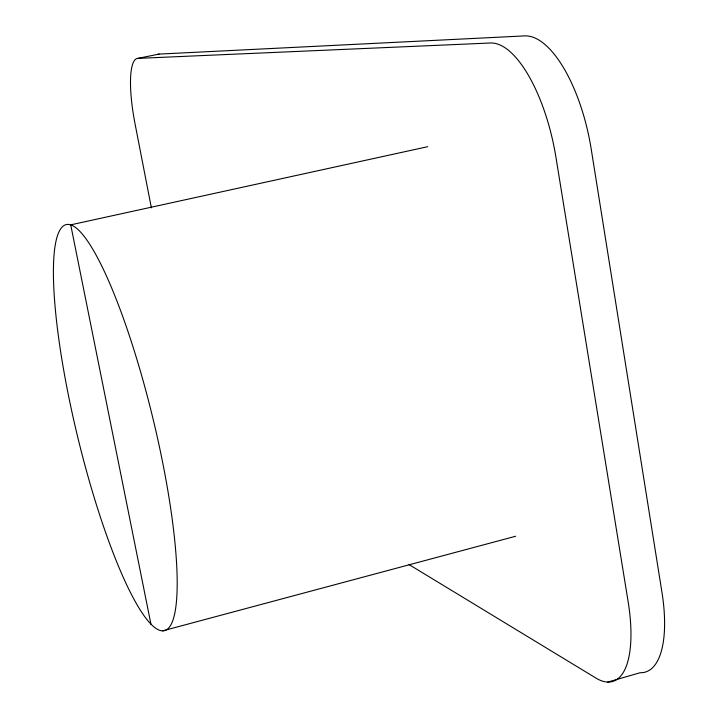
<?xml version="1.0" encoding="UTF-8"?>
<svg xmlns="http://www.w3.org/2000/svg" width="718" height="718" viewBox="0 0 718 718"><rect width="100%" height="100%" fill="white"/><g stroke="black" fill="none" stroke-linecap="round" stroke-linejoin="round"><path stroke-width="1.08" d="M607.688 682.1L640.106 672.739A108.876 41.626 73 0 0 661.951 592.26L591.228 149.2A111.191 45.019 78.1 0 0 524.571 35.9L159.1 54.092L137.811 58.382A67.169 15.563 78.2 0 0 134.93 123.227L151.372 207.834M162.726 630.844A208.839 38.745 76.4 0 0 125.686 324.841A208.839 38.745 76.4 0 0 57.26 327.193A208.839 38.745 76.4 0 0 162.726 630.844L515.65 536.247M427.704 146.687L70.723 224.851L150.986 624.373M137.811 58.382L490.466 42.999A111.649 43.448 78 0 1 555.911 157.098L628.142 601.711A109.298 40.172 73.2 0 1 595.913 678.07L409.018 564.554M157.457 54.541A66.998 16.173 78.2 0 1 159.1 54.092"/></g></svg>
